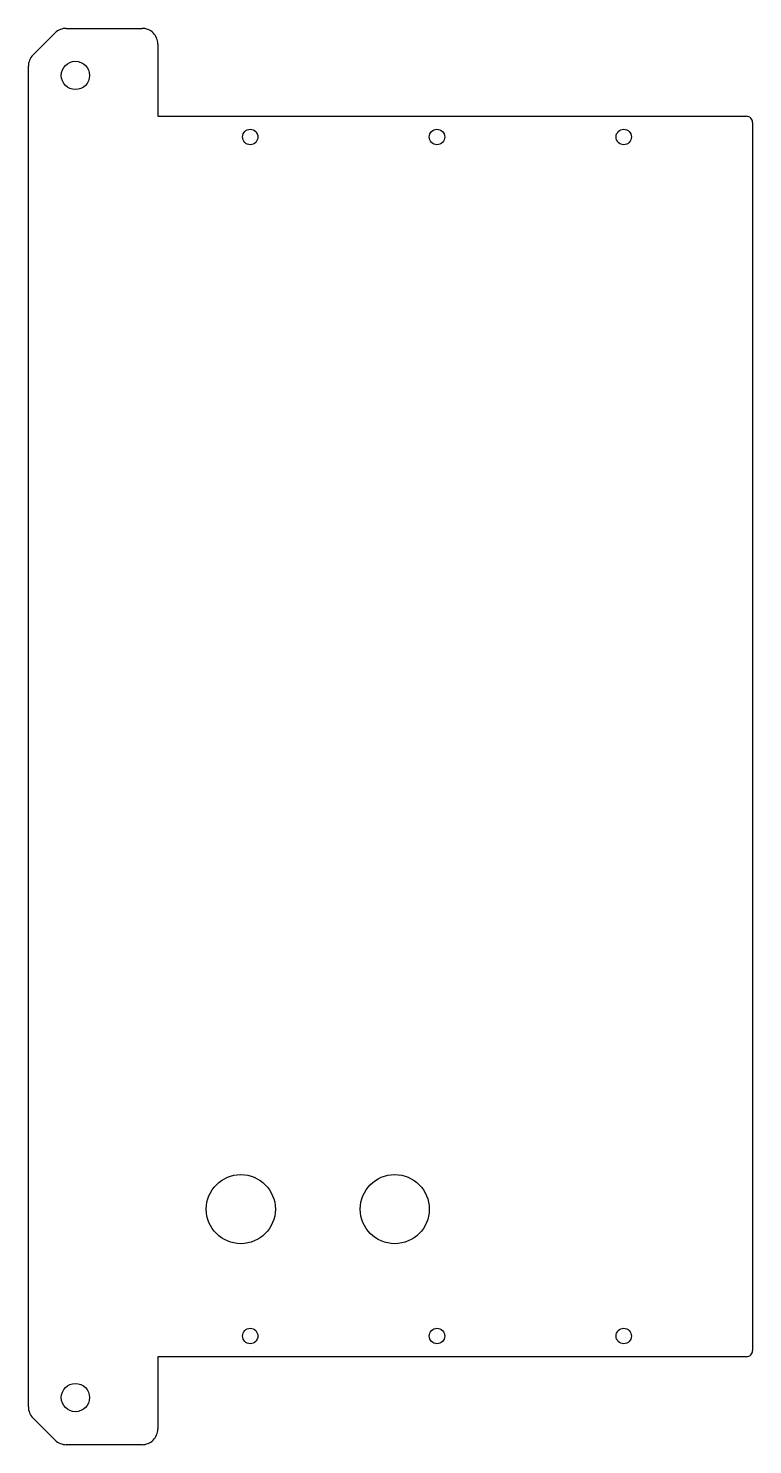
# Model space of a CAD drawing. Header units: metres. Extents: x -41 to 189, y -423 to 28.
import ezdxf

# ---------------------------------------------------------------- set-up
doc = ezdxf.new("R2010")
doc.units = ezdxf.units.M

msp = doc.modelspace()

# ---------------------------------------------------------------- linework, layer by layer
for p, q in [((-29.13, 28), (-5, 28)), ((-39.74, 19.47), (-32.67, 26.54)), ((0, 23), (0, 0)), ((-41.2, -410.93), (-41.2, 15.93)), ((0, 0), (187.38, 0)), ((189.38, -2), (189.38, -393)), ((187.38, -395), (0, -395)), ((0, -395), (0, -418)), ((-32.67, -421.54), (-39.74, -414.46)), ((-5, -423), (-29.13, -423))]:
    msp.add_line(p, q)
for centre, radius in [((-26.2, 13), 4.5), ((29.44, -6.6), 2.45), ((88.89, -6.6), 2.45), ((148.34, -6.6), 2.45), ((26.44, -348), 11), ((75.44, -348), 11), ((29.44, -388.4), 2.45), ((88.89, -388.4), 2.45), ((148.34, -388.4), 2.45), ((-26.2, -408), 4.5)]:
    msp.add_circle(centre, radius)
for centre, radius, start, end in [((-29.13, 23), 5, 90, 135), ((-5, 23), 5, 405, 450), ((-5, 23), 5, 360, 405), ((-36.2, 15.93), 5, 135, 180), ((187.38, -2), 2, 405, 450), ((187.38, -2), 2, 360, 405), ((187.38, -393), 2, 270, 315), ((187.38, -393), 2, 315, 360), ((-36.2, -410.93), 5, 180, 225), ((-5, -418), 5, 315, 360), ((-29.13, -418), 5, 225, 270), ((-5, -418), 5, 270, 315)]:
    msp.add_arc(centre, radius, start, end)

doc.saveas('drawing.dxf')
